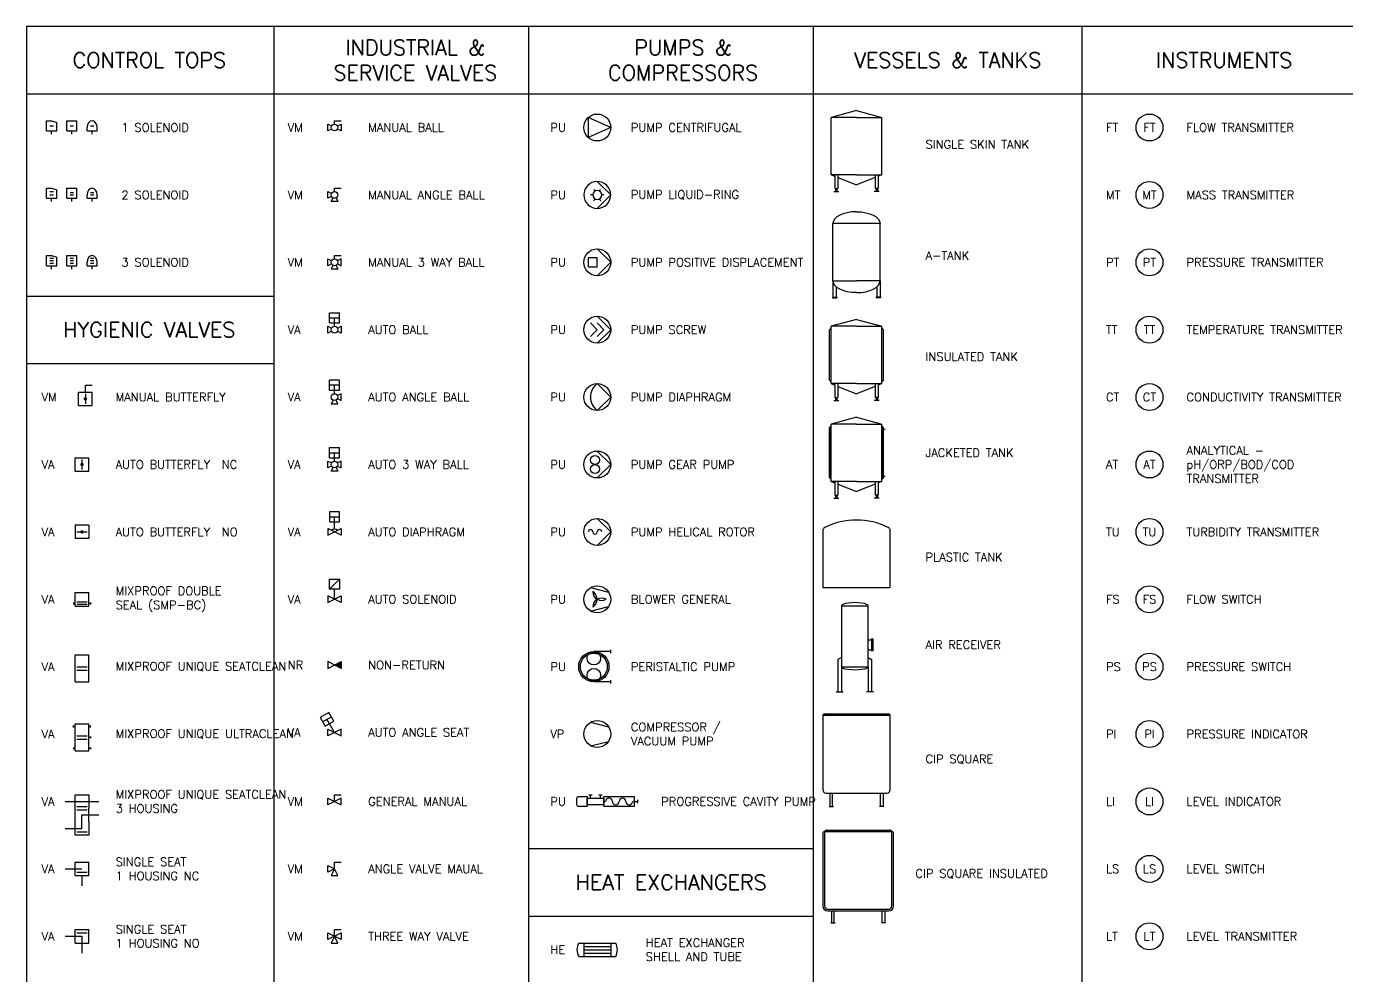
# Model space of a CAD drawing. Header units: millimetres. Extents: x -2 to 784, y -5 to 536.
# Drawn here: x -2.5 to 389.5, y 253.8 to 535.5 of the extents above; entities that cross this region are included whole.
import ezdxf
from ezdxf.enums import TextEntityAlignment as Align

# ---------------------------------------------------------------- set-up
doc = ezdxf.new("R2010")
doc.units = ezdxf.units.MM
doc.header["$MEASUREMENT"] = 0
for name, color, linetype in [('AMI_HygienicValves', 7, 'Continuous'), ('AMI_Instruments', 7, 'Continuous'), ('AMI_Pumps', 7, 'Continuous'), ('AMI_ServiceValves', 7, 'Continuous'), ('AMI_Vessels', 7, 'Continuous'), ('TEXT', 7, 'Continuous'), ('TEXT5', 1, 'Continuous')]:
    doc.layers.add(name, color=color, linetype=linetype)
doc.layers.add('MV', color=7, linetype='Continuous', plot=False)
doc.styles.add('AMI Standard', font='romans.shx')

# ---------------------------------------------------------------- blocks, each defined once
blk = doc.blocks.new('*U156')
for p, q in [((-2, 2), (2, 2)), ((-2, -2), (-2, 2)), ((0, 1.5), (0, -1.5)), ((2, -2), (2, 2)), ((-2, -2), (2, -2)), ((-2, -2), (2, -2))]:
    blk.add_line(p, q)
at = {"const_width": 0.5}
blk.add_lwpolyline([(-0.25, 0, 1), (0.25, 0, 1)], format="xyb", close=True, dxfattribs=at)
blk = doc.blocks.new('*U216')
at = {"linetype": 'ByBlock'}
for p, q in [((-2, -1), (-2, 1)), ((-2, 1), (-0.89, 0.45)), ((0, 1), (0, 2)), ((0, 2), (2, 2)), ((0.89, 0.45), (2, 1)), ((2, 1), (2, -1)), ((-0.89, -0.45), (-2, -1)), ((2, -1), (0.89, -0.45))]:
    blk.add_line(p, q, dxfattribs=at)
blk.add_circle((0, 0), 1, dxfattribs=at)
blk = doc.blocks.new('*U219')
for p, q in [((-1.5, 2), (-1.5, 5)), ((1.5, 2), (1.5, 5))]:
    blk.add_line(p, q)
at = {"linetype": 'ByBlock'}
for p, q in [((-1.5, 5), (1.5, 5)), ((-1.5, 3.5), (1.5, 3.5)), ((-1.5, 2), (1.5, 2)), ((0, 1), (0, 3.5))]:
    blk.add_line(p, q, dxfattribs=at)
at = {"color": 0, "linetype": 'ByBlock', "lineweight": -2}
for p, q in [((-2, -1), (-2, 1)), ((-2, 1), (-0.89, 0.45)), ((0.89, 0.45), (2, 1)), ((2, 1), (2, -1)), ((-0.89, -0.45), (-2, -1)), ((2, -1), (0.89, -0.45))]:
    blk.add_line(p, q, dxfattribs=at)
blk.add_circle((0, 0), 1, dxfattribs=at)
blk = doc.blocks.new('*U222')
for p, q in [((-1.5, 4.5), (1.5, 4.5)), ((0, 0.76), (0, 4.5)), ((-2, 1), (-2, -1)), ((-2, -1), (2, 1)), ((2, -1), (-2, 1)), ((2, 1), (2, -1))]:
    blk.add_line(p, q)
blk.add_lwpolyline([(-1.5, 3), (1.5, 3), (1.5, 6), (-1.5, 6)], close=True)
blk.add_arc((0, -0.68), 1.44, 51.4551, 128.5449)
blk = doc.blocks.new('*U223')
for p, q in [((-1.5, 3), (1.5, 6)), ((-2, 1), (-2, -1)), ((-2, -1), (2, 1)), ((2, -1), (-2, 1)), ((0, 0), (0, 3)), ((2, 1), (2, -1))]:
    blk.add_line(p, q)
blk.add_lwpolyline([(-1.5, 6), (1.5, 6), (1.5, 3), (-1.5, 3)], close=True)
blk = doc.blocks.new('*U212')
for p, q in [((-1.5, 1), (-1.5, 2)), ((-1.5, 1), (1.5, 1)), ((-0.5, 2.5), (0.5, 2.5)), ((0, 0), (0, 1)), ((1.5, 1), (1.5, 2))]:
    blk.add_line(p, q)
blk.add_ellipse((0, 2), major_axis=(0, 2), ratio=0.75, start_param=-1.570796, end_param=1.570796)
blk = doc.blocks.new('*U214')
for p, q in [((-1.5, 1), (-1.5, 2)), ((-1.5, 1), (1.5, 1)), ((-0.5, 2.75), (0.5, 2.75)), ((-0.5, 2), (0.5, 2)), ((0, 0), (0, 1)), ((1.5, 1), (1.5, 2))]:
    blk.add_line(p, q)
blk.add_ellipse((0, 2), major_axis=(0, 2), ratio=0.75, start_param=-1.570796, end_param=1.570796)
blk = doc.blocks.new('*U215')
for p, q in [((-1.5, 1), (-1.5, 2)), ((-1.5, 1), (1.5, 1)), ((-0.5, 3.25), (0.5, 3.25)), ((-0.5, 2.5), (0.5, 2.5)), ((-0.5, 1.75), (0.5, 1.75)), ((0, 0), (0, 1)), ((1.5, 1), (1.5, 2))]:
    blk.add_line(p, q)
blk.add_ellipse((0, 2), major_axis=(0, 2), ratio=0.75, start_param=-1.570796, end_param=1.570796)
blk = doc.blocks.new('*U210')
for p, q in [((-2, 2), (2, 2)), ((-2, -2), (-2, 2)), ((2, -2), (2, 2)), ((-2, -6), (-2, -2)), ((-1.5, -1.5), (1.5, -1.5)), ((-1.5, -1.5), (1.5, -1.5)), ((-1.5, -2.5), (1.5, -2.5)), ((-1.5, -2.5), (1.5, -2.5)), ((2, -6), (2, -2)), ((-2, -6), (2, -6))]:
    blk.add_line(p, q)
blk = doc.blocks.new('*U211')
for p, q in [((-2, 2), (2, 2)), ((-2, -2), (-2, 2)), ((2, -2), (2, 2)), ((-2.5, -1), (-2.5, -1.5)), ((-2.5, -1.25), (-2, -1.25)), ((-2, -2), (2, -2)), ((-2, -2), (2, -2)), ((-1.5, -0.75), (1.5, -0.75)), ((1.5, -1.5), (-1.5, -1.5)), ((2.5, -1.25), (2, -1.25)), ((2.5, -1), (2.5, -1.5))]:
    blk.add_line(p, q)
blk = doc.blocks.new('*U225')
for p, q in [((-3.55, 3.15), (-0.95, 4.65)), ((0, 0), (-2.25, 3.9)), ((-2, 1), (2, -1)), ((2, 1), (-2, -1)), ((-2, -1), (-2, 1)), ((2, -1), (2, 1))]:
    blk.add_line(p, q)
blk.add_lwpolyline([(-2.8, 1.85), (-0.2, 3.35), (-1.7, 5.95), (-4.3, 4.45)], close=True)
blk = doc.blocks.new('*U217')
at = {"linetype": 'ByBlock'}
for p, q in [((-2, 1), (-0.89, 0.45)), ((-2, -1), (-2, 1)), ((0, 1), (0, 2)), ((0, 2), (2, 2)), ((-0.89, -0.45), (-2, -1)), ((-1, -2), (-0.45, -0.89)), ((1, -2), (-1, -2)), ((0.45, -0.89), (1, -2))]:
    blk.add_line(p, q, dxfattribs=at)
blk.add_circle((0, 0), 1, dxfattribs=at)
blk = doc.blocks.new('*U220')
for p, q in [((-1.5, 2), (-1.5, 5)), ((1.5, 5), (-1.5, 5)), ((1.5, 2), (1.5, 5)), ((1.5, 3.5), (-1.5, 3.5)), ((1.5, 2), (-1.5, 2)), ((0, 1), (0, 3.5)), ((2, 1), (0.89, 0.45)), ((2, -1), (2, 1)), ((-0.45, -0.89), (-1, -2)), ((-1, -2), (1, -2)), ((1, -2), (0.45, -0.89)), ((0.89, -0.45), (2, -1))]:
    blk.add_line(p, q)
blk.add_circle((0, 0), 1)
blk = doc.blocks.new('*U218')
at = {"linetype": 'ByBlock'}
for p, q in [((-2, -1), (-2, 1)), ((-2, 1), (-0.89, 0.45)), ((0, 1), (0, 2)), ((0, 2), (2, 2)), ((2, 1), (0.89, 0.45)), ((2, -1), (2, 1)), ((-0.89, -0.45), (-2, -1)), ((-1, -2), (-0.45, -0.89)), ((1, -2), (-1, -2)), ((0.45, -0.89), (1, -2)), ((0.89, -0.45), (2, -1))]:
    blk.add_line(p, q, dxfattribs=at)
blk.add_circle((0, 0), 1, dxfattribs=at)
blk = doc.blocks.new('*U221')
for p, q in [((78.5, 412), (78.5, 415)), ((78.5, 415), (81.5, 415)), ((78.5, 413.5), (81.5, 413.5)), ((78.5, 412), (81.5, 412)), ((80, 411), (80, 413.5)), ((81.5, 412), (81.5, 415)), ((78, 409), (78, 411)), ((78, 411), (79.11, 410.45)), ((79.11, 409.55), (78, 409)), ((79, 408), (79.55, 409.11)), ((81, 408), (79, 408)), ((80.45, 409.11), (81, 408)), ((82, 411), (80.89, 410.45)), ((80.89, 409.55), (82, 409)), ((82, 409), (82, 411))]:
    blk.add_line(p, q)
blk.add_circle((80, 410), 1)
blk = doc.blocks.new('*U226')
for p, q in [((2, 1), (-2, -1)), ((-2, 1), (2, -1)), ((-2, -1), (-2, 1)), ((0, 0), (0, 2)), ((0, 2), (2, 2)), ((2, -1), (2, 1))]:
    blk.add_line(p, q)
blk = doc.blocks.new('*U227')
for p, q in [((-2, 1), (0, 0)), ((-2, -1), (-2, 1)), ((0, 0), (-2, -1)), ((0, 0), (-1, -2)), ((0, 0), (0, 2)), ((0, 2), (2, 2)), ((1, -2), (0, 0)), ((-1, -2), (1, -2))]:
    blk.add_line(p, q)
blk = doc.blocks.new('*U228')
for p, q in [((-2, -1), (-2, 1)), ((-2, 1), (0, 0)), ((0, 0), (-2, -1)), ((0, 0), (-1, -2)), ((0, 0), (0, 2)), ((0, 2), (2, 2)), ((0, 0), (2, 1)), ((1, -2), (0, 0)), ((2, -1), (0, 0)), ((2, 1), (2, -1)), ((-1, -2), (1, -2))]:
    blk.add_line(p, q)
blk = doc.blocks.new('*U224')
h = blk.add_hatch(color=256)
h.dxf.hatch_style = 1
h.paths.add_polyline_path([(2, -1), (2, 1), (0, 0)])
for p, q in [((-2, 1), (-2, -1)), ((-2, -1), (2, 1)), ((2, -1), (-2, 1)), ((2, 1), (2, -1))]:
    blk.add_line(p, q)
blk = doc.blocks.new('*U208')
for p, q in [((-2, -2), (-2, 2)), ((-2, 2), (2, 2)), ((2, 2), (2, -2)), ((-2, -6), (-2, -2)), ((-1.5, -1.5), (1.5, -1.5)), ((-1.5, -2.5), (1.5, -2.5)), ((2, -6), (2, -2)), ((-2, -10), (-2, -6)), ((2, -6), (2, -10)), ((2, -10), (-2, -10)), ((-1.5, -9), (1.5, -9))]:
    blk.add_line(p, q)
blk = doc.blocks.new('*U194')
for p, q in [((-2, 2), (2, 2)), ((-2, -2), (-2, 2)), ((2, -2), (2, 2)), ((-2, -2), (2, -2)), ((-1.5, -1), (1.5, -1))]:
    blk.add_line(p, q)
blk = doc.blocks.new('*U207')
for p, q in [((-2, 2), (2, 2)), ((-2, -2), (-2, 2)), ((-1.5, 1), (1.5, 1)), ((2, -2), (2, 2)), ((-2, -2), (2, -2))]:
    blk.add_line(p, q)
blk = doc.blocks.new('AMI_ControlTop_1Sol')
for p, q in [((-1.5, 1), (-1.5, 4)), ((-1.5, 4), (1.5, 4)), ((1.5, 1), (1.5, 4)), ((-1.5, 1), (1.5, 1)), ((-0.5, 2.5), (0.5, 2.5)), ((0, 0), (0, 1))]:
    blk.add_line(p, q)
blk = doc.blocks.new('*U213')
for p, q in [((-1.5, 1), (-1.5, 4)), ((-1.5, 4), (1.5, 4)), ((1.5, 1), (1.5, 4)), ((-1.5, 1), (1.5, 1)), ((-0.5, 2.75), (0.5, 2.75)), ((-0.5, 2), (0.5, 2)), ((0, 0), (0, 1))]:
    blk.add_line(p, q)
blk = doc.blocks.new('AMI_ControlTop_3Sol')
for p, q in [((-1.5, 1), (-1.5, 4)), ((-1.5, 4), (1.5, 4)), ((1.5, 1), (1.5, 4)), ((-1.5, 1), (1.5, 1)), ((-0.5, 3.25), (0.5, 3.25)), ((-0.5, 2.5), (0.5, 2.5)), ((-0.5, 1.75), (0.5, 1.75)), ((0, 0), (0, 1))]:
    blk.add_line(p, q)
blk = doc.blocks.new('*U232')
at = {"color": 0, "linetype": 'ByBlock', "lineweight": -2}
for q in [(-4, 4.47), (-4, -4.47)]:
    blk.add_line((6, 0), q, dxfattribs=at)
blk.add_line((-4, 4.47), (-4, -4.47))
blk.add_circle((0, 0), 6, dxfattribs=at)
blk = doc.blocks.new('*U233')
at = {"color": 0, "linetype": 'ByBlock', "lineweight": -2, "extrusion": (0, 0, -1)}
for p, q in [((-3, 0), (0, 3)), ((-0.5, 0.87), (-0.75, 1.3)), ((0.75, 1.3), (0.5, 0.87)), ((1, 0), (1.5, 0)), ((-3, 0), (0, -3)), ((-1.5, 0), (-1, 0)), ((-0.5, -0.87), (-0.75, -1.3)), ((0.75, -1.3), (0.5, -0.87))]:
    blk.add_line(p, q, dxfattribs=at)
for radius in [3, 1]:
    blk.add_circle((0, 0), radius, dxfattribs=at)
blk = doc.blocks.new('*U162')
at = {"color": 0, "linetype": 'ByBlock', "lineweight": -2}
for p, q in [((0, 3), (-3, 0)), ((0, 3), (3, 0)), ((1, 0), (-1, 0)), ((1, -2), (1, 0)), ((-1, 0), (-1, -2)), ((-1, -2), (1, -2))]:
    blk.add_line(p, q, dxfattribs=at)
blk.add_circle((0, 0), 3, dxfattribs=at)
blk = doc.blocks.new('*U163')
at = {"color": 0, "linetype": 'ByBlock', "lineweight": -2}
for p, q in [((0, 3), (-3, 0)), ((0, 3), (3, 0)), ((0, 1.5), (-1.5, 0)), ((0, 0), (-1.5, -1.5)), ((0, 1.5), (1.5, 0)), ((0, 0), (1.5, -1.5))]:
    blk.add_line(p, q, dxfattribs=at)
blk.add_circle((0, 0), 3, dxfattribs=at)
blk = doc.blocks.new('*U164')
at = {"color": 0, "linetype": 'ByBlock', "lineweight": -2}
for q in [(-3, 0), (3, 0)]:
    blk.add_line((0, 3), q, dxfattribs=at)
blk.add_circle((0, 0), 3, dxfattribs=at)
blk.add_arc((0, 2.25), 3.75, 216.8699, 323.1301, dxfattribs=at)
blk = doc.blocks.new('*U165')
at = {"color": 0, "linetype": 'ByBlock', "lineweight": -2}
for q in [(-3, 0), (3, 0)]:
    blk.add_line((0, 3), q, dxfattribs=at)
for centre, radius in [((0, 0), 3), ((-1, -0.5), 1), ((1, -0.5), 1)]:
    blk.add_circle(centre, radius, dxfattribs=at)
blk = doc.blocks.new('*U166')
at = {"color": 0, "linetype": 'ByBlock', "lineweight": -2}
for q in [(-3, 0), (3, 0)]:
    blk.add_line((0, 3), q, dxfattribs=at)
blk.add_circle((0, 0), 3, dxfattribs=at)
for centre, start, end in [((0, 0.5), 90, 270), ((0, -0.5), 270, 90), ((0, -1.5), 90, 270)]:
    blk.add_arc(centre, 0.5, start, end, dxfattribs=at)
blk = doc.blocks.new('*U167')
at = {"color": 0, "linetype": 'ByBlock', "lineweight": -2}
for p, q in [((-2.62, -1.47), (-1.62, 2.53)), ((2.62, -1.47), (1.62, 2.53))]:
    blk.add_line(p, q, dxfattribs=at)
blk.add_circle((0, 0), 3, dxfattribs=at)
for centre, start, end in [((-1.73, 1), 270, 30), ((0, -2), 30, 150), ((1.73, 1), 150, 270)]:
    blk.add_arc(centre, 2, start, end, dxfattribs=at)
blk = doc.blocks.new('*U159')
at = {"color": 0, "linetype": 'ByBlock', "lineweight": -2}
for p, q in [((-0.5, 4), (10.5, 4)), ((1, 4), (1, 0)), ((9, 4), (9, 0)), ((-0.5, 0), (10.5, 0)), ((1, 3), (9, 3)), ((1, 2), (9, 2)), ((1, 1), (9, 1))]:
    blk.add_line(p, q, dxfattribs=at)
for centre, start, end in [((3.25, 2), 151.9275, 208.0725), ((6.75, 2), 331.9275, 28.0725)]:
    blk.add_arc(centre, 4.25, start, end, dxfattribs=at)
blk = doc.blocks.new('*U168')
at = {"color": 0, "linetype": 'ByBlock', "lineweight": -2}
for p, q in [((-2.62, -1.47), (-1.62, 2.53)), ((2.62, -1.47), (1.62, 2.53))]:
    blk.add_line(p, q, dxfattribs=at)
blk.add_circle((0, 0), 3, dxfattribs=at)
blk = doc.blocks.new('*U209')
for p, q in [((-2.5, 1), (-2.5, 1.5)), ((-2.5, 1.25), (-2, 1.25)), ((-2, 2), (2, 2)), ((-2, -2), (-2, 2)), ((2, -2), (2, 2)), ((2.5, 1.25), (2, 1.25)), ((2.5, 1), (2.5, 1.5)), ((-2, -6), (-2, -2)), ((-1.5, -1.5), (1.5, -1.5)), ((-1.5, -1.5), (1.5, -1.5)), ((-1.5, -2.5), (1.5, -2.5)), ((-1.5, -2.5), (1.5, -2.5)), ((2.5, -2), (2, -2)), ((2, -6), (2, -2)), ((2.5, -1.75), (2.5, -2.25)), ((-2.5, -5), (-2.5, -5.5)), ((-2.5, -5.25), (-2, -5.25)), ((-2, -6), (2, -6)), ((2.5, -5.25), (2, -5.25)), ((2.5, -5), (2.5, -5.5))]:
    blk.add_line(p, q)
blk = doc.blocks.new('*U175')
at = {"color": 0}
for p, q in [((-1, 0), (1, 0)), ((0, -2), (0, 0)), ((5, 0), (7, 0)), ((6, -2), (6, 0)), ((26, -4), (28, -4)), ((28, -3), (28, -5))]:
    blk.add_line(p, q, dxfattribs=at)
blk.add_lwpolyline([(-7, -1), (-2, -1), (-2, -7), (-7, -7, -0.414214), (-8, -6), (-8, -2, -0.414214)], format="xyb", close=True, dxfattribs=at)
for points in [[(-2, -2), (8, -2), (8, -6), (-2, -6)], [(8, -1), (26, -1), (26, -7), (8, -7)]]:
    blk.add_lwpolyline(points, close=True, dxfattribs=at)
for centre, radius, start, end in [((8.55, -3.5), 0.5, 270, 348.46304), ((11, -4), 2, 0, 168.46304), ((15, -4), 2, 180, 0), ((19, -4), 2, 0, 180), ((23, -4), 2, 180, 348.46304), ((25.45, -4.5), 0.5, 90, 168.46304)]:
    blk.add_arc(centre, radius, start, end, dxfattribs=at)
blk = doc.blocks.new('*U153')
for p, q in [((-1.5, 1), (-1.5, 4)), ((-1.5, 4), (0, 4)), ((0, 4), (1.5, 3.5)), ((-1.5, 1), (1.5, 1)), ((-0.5, 2.5), (0.5, 2.5)), ((0, 0), (0, 1)), ((1.5, 1), (1.5, 3.5))]:
    blk.add_line(p, q)
blk = doc.blocks.new('*U154')
for p, q in [((-1.5, 1), (-1.5, 4)), ((-1.5, 4), (0, 4)), ((0, 4), (1.5, 3.5)), ((-1.5, 1), (1.5, 1)), ((-0.5, 3.25), (0.5, 3.25)), ((-0.5, 2.5), (0.5, 2.5)), ((-0.5, 1.75), (0.5, 1.75)), ((0, 0), (0, 1)), ((1.5, 1), (1.5, 3.5))]:
    blk.add_line(p, q)
blk = doc.blocks.new('*U169')
for p, q in [((-1.5, 1), (-1.5, 4)), ((-1.5, 4), (0, 4)), ((0, 4), (1.5, 3.5)), ((-1.5, 1), (1.5, 1)), ((-0.5, 3), (0.5, 3)), ((-0.5, 2), (0.5, 2)), ((0, 0), (0, 1)), ((1.5, 1), (1.5, 3.5))]:
    blk.add_line(p, q)
blk = doc.blocks.new('*U157')
for p, q in [((-2, 2), (-2, -2)), ((2, 2), (-2, 2)), ((-1.5, 0), (1.5, 0)), ((2, 2), (2, -2)), ((2, 2), (2, -2)), ((2, -2), (-2, -2))]:
    blk.add_line(p, q)
at = {"const_width": 0.5}
blk.add_lwpolyline([(0, 0.25, -1), (0, -0.25, -1)], format="xyb", close=True, dxfattribs=at)
blk = doc.blocks.new('AMI_InstrumentType')
blk.add_circle((0, 0), 4)
at = {"style": 'AMI Standard'}
blk.add_attdef('TYPE', text='', height=2.5, dxfattribs=at).set_placement((0, 0), align=Align.MIDDLE_CENTER)
blk = doc.blocks.new('AMI_SingleSkinTank')
for p, q in [((0, 22), (-7.5, 20)), ((-7.5, 3), (-7.5, 20)), ((0, 20), (-7.5, 20)), ((0, 22), (7.5, 20)), ((0, 20), (7.5, 20)), ((7.5, 3), (7.5, 20)), ((0, 3), (-7.5, 3)), ((-7.5, 3), (-6.47, 2.56)), ((-6.47, 3), (-6.47, -1.12)), ((-5.53, 3), (-5.53, -1.12)), ((-5.53, 2.16), (0, 0)), ((0, 3), (7.5, 3)), ((5.53, 2.16), (0, 0)), ((5.53, 3), (5.53, -1.12)), ((7.5, 3), (6.47, 2.56)), ((6.47, 3), (6.47, -1.12)), ((-6.75, -2), (-5.25, -2)), ((-6.47, -1.12), (-5.53, -1.12)), ((-6.19, -1.12), (-6.19, -2)), ((-5.81, -1.12), (-5.81, -2)), ((6.75, -2), (5.25, -2)), ((6.47, -1.12), (5.53, -1.12)), ((5.81, -1.12), (5.81, -2)), ((6.19, -1.12), (6.19, -2))]:
    blk.add_line(p, q)
blk = doc.blocks.new('AMI_A-Tank')
for p, q in [((-7, 3.52), (-7, 20.5)), ((7, 20.5), (-7, 20.5)), ((7, 3.52), (7, 20.5)), ((-7, 3.52), (-7, -1.36)), ((-7, 3.5), (0, 3.5)), ((-6, 1.7), (-6, -1.36)), ((7, 3.5), (0, 3.5)), ((6, 1.7), (6, -1.36)), ((7, 3.52), (7, -1.36)), ((-7.15, -1.36), (-5.85, -1.36)), ((-7.15, -1.36), (-7.15, -1.5)), ((-7.15, -1.5), (-5.85, -1.5)), ((-5.85, -1.36), (-5.85, -1.5)), ((7.15, -1.36), (5.85, -1.36)), ((5.85, -1.36), (5.85, -1.5)), ((7.15, -1.5), (5.85, -1.5)), ((7.15, -1.36), (7.15, -1.5))]:
    blk.add_line(p, q)
for centre, start_param, end_param in [((0.01, 20.49), -1.568891, 0.00119), ((-0.01, 3.51), 1.572702, 3.143498)]:
    blk.add_ellipse(centre, major_axis=(-7.01, 0), ratio=0.501066, start_param=start_param, end_param=end_param)
at = {"extrusion": (0, 0, -1)}
for centre, start_param, end_param in [((-0.01, 20.49), -1.568891, 0.00119), ((0.01, 3.51), 1.572702, 3.143498)]:
    blk.add_ellipse(centre, major_axis=(7.01, 0), ratio=0.501066, start_param=start_param, end_param=end_param, dxfattribs=at)
blk = doc.blocks.new('AMI_InsulatedTank')
for p, q in [((0, 22), (-7.5, 20)), ((-7.5, 3), (-7.5, 20)), ((0, 20), (-7.5, 20)), ((0, 22), (7.5, 20)), ((0, 20), (7.5, 20)), ((7.5, 3), (7.5, 20)), ((-7.5, 19.5), (-8, 19)), ((-8, 4), (-8, 19)), ((7.5, 19.5), (8, 19)), ((8, 4), (8, 19)), ((-7.5, 3.5), (-8, 4)), ((7.5, 3.5), (8, 4)), ((0, 3), (-7.5, 3)), ((-7.5, 3), (-6.46875, 2.55804)), ((-6.46875, 3), (-6.46875, -1.125)), ((-5.53125, 3), (-5.53125, -1.125)), ((-5.53125, 2.15625), (0, 0)), ((0, 3), (7.5, 3)), ((5.53125, 2.15625), (0, 0)), ((5.53125, 3), (5.53125, -1.125)), ((7.5, 3), (6.46875, 2.55804)), ((6.46875, 3), (6.46875, -1.125)), ((-6.75, -2), (-5.25, -2)), ((-6.46875, -1.125), (-5.53125, -1.125)), ((-6.1875, -1.125), (-6.1875, -2)), ((-5.8125, -1.125), (-5.8125, -2)), ((6.75, -2), (5.25, -2)), ((6.46875, -1.125), (5.53125, -1.125)), ((5.8125, -1.125), (5.8125, -2)), ((6.1875, -1.125), (6.1875, -2))]:
    blk.add_line(p, q)
blk = doc.blocks.new('*U251')
for p, q in [((0, 22), (-7.5, 20)), ((-7.5, 3), (-7.5, 20)), ((0, 20), (-7.5, 20)), ((0, 22), (7.5, 20)), ((0, 20), (7.5, 20)), ((7.5, 3), (7.5, 20)), ((-7.5, 19.5), (-8, 19)), ((-8, 4), (-8, 19)), ((-7.5, 19), (-7.75, 19)), ((-7.75, 19), (-7.75, 4)), ((7.5, 19.5), (8, 19)), ((7.5, 19), (7.75, 19)), ((7.75, 19), (7.75, 4)), ((7.75, 18.5), (8.5, 18.5)), ((8, 4), (8, 19)), ((-7.5, 3.5), (-8, 4)), ((-7.75, 4), (-7.5, 4)), ((7.5, 3.5), (8, 4)), ((7.75, 4), (7.5, 4)), ((7.75, 4.5), (8.5, 4.5)), ((0, 3), (-7.5, 3)), ((-7.5, 3), (-6.46875, 2.55804)), ((-6.46875, 3), (-6.46875, -1.125)), ((-5.53125, 3), (-5.53125, -1.125)), ((-5.53125, 2.15625), (0, 0)), ((0, 3), (7.5, 3)), ((5.53125, 2.15625), (0, 0)), ((5.53125, 3), (5.53125, -1.125)), ((7.5, 3), (6.46875, 2.55804)), ((6.46875, 3), (6.46875, -1.125)), ((-6.75, -2), (-5.25, -2)), ((-6.46875, -1.125), (-5.53125, -1.125)), ((-6.1875, -1.125), (-6.1875, -2)), ((-5.8125, -1.125), (-5.8125, -2)), ((6.75, -2), (5.25, -2)), ((6.46875, -1.125), (5.53125, -1.125)), ((5.8125, -1.125), (5.8125, -2)), ((6.1875, -1.125), (6.1875, -2))]:
    blk.add_line(p, q)
blk = doc.blocks.new('AMI_PlasticTank')
blk.add_lwpolyline([(-9.44, 17.79, 0.284915), (-10, 16.89), (-10, 0), (10, 0), (10, 16.89, 0.284915), (9.44, 17.79, 0.234436)], format="xyb", close=True)
blk = doc.blocks.new('*U257')
for p, q in [((4, 19), (-4, 19)), ((-4, 19), (-4, 1)), ((4, 1), (4, 19)), ((4, 9), (5, 9)), ((5, 9.375), (5, 5.625)), ((5.3125, 9.375), (5.3125, 5.625)), ((4, 6), (5, 6)), ((-4, 3.6875), (-5, 3.125)), ((-5, 3.125), (-5, -6.5)), ((-4, 1), (4, 1)), ((-4, 1), (-4, -6.5)), ((4, 3.6875), (5, 3.125)), ((4, 1), (4, -6.5)), ((5, 3.125), (5, -6.5)), ((-5.5, -6.5), (-3.5, -6.5)), ((5.5, -6.5), (3.5, -6.5))]:
    blk.add_line(p, q)
blk.add_ellipse((0, 19), major_axis=(-4, 0), ratio=0.25, start_param=3.14159265, end_param=6.28318531)
at = {"extrusion": (0, 0, -1)}
blk.add_ellipse((0, 1), major_axis=(-4, 0), ratio=0.25, start_param=3.14159265, end_param=6.28318531, dxfattribs=at)
blk = doc.blocks.new('AMI_SquareCIP')
for p, q in [((10, 23), (-10, 23)), ((-10, 23), (-10, 1)), ((-9.5, 23.5), (9.5, 23.5)), ((10, 1), (10, 23)), ((-9, 0), (9, 0)), ((-7.875, 0), (-7.875, -4)), ((-7.125, -4), (-7.125, 0)), ((7.125, -4), (7.125, 0)), ((7.875, 0), (7.875, -4)), ((-8.125, -4), (-6.875, -4)), ((8.125, -4), (6.875, -4))]:
    blk.add_line(p, q)
for centre, radius, start, end in [((-9.5, 23), 0.5, 90, 180), ((9.5, 23), 0.5, 0, 90), ((-9, 1), 1, 180, 270), ((9, 1), 1, 270, 0)]:
    blk.add_arc(centre, radius, start, end)
blk = doc.blocks.new('AMI_SquareInsulatedCIP')
for p, q in [((-9.5, 24), (9.5, 24)), ((-10.5, 23.25), (-10.5, 1.5)), ((10.25, 23.5), (-10.25, 23.5)), ((-10, 23.5), (-10, 1.5)), ((10, 1.5), (10, 23.5)), ((10.5, 1.5), (10.5, 23.25)), ((-9, 0.5), (9, 0.5)), ((-9, 0), (9, 0)), ((-7.875, 0), (-7.875, -3.5)), ((-7.125, -3.5), (-7.125, 0)), ((7.125, -3.5), (7.125, 0)), ((7.875, 0), (7.875, -3.5)), ((-8.125, -3.5), (-6.875, -3.5)), ((8.125, -3.5), (6.875, -3.5))]:
    blk.add_line(p, q)
for centre, radius, start, end in [((-9.5, 23.5), 0.5, 90, 180), ((9.5, 23.5), 0.5, 0, 90), ((-10.25, 23.25), 0.25, 90, 180), ((10.25, 23.25), 0.25, 0, 90), ((-9, 1.5), 1.5, 180, 270), ((-9, 1.5), 1, 180, 270), ((9, 1.5), 1, 270, 0), ((9, 1.5), 1.5, 270, 0)]:
    blk.add_arc(centre, radius, start, end)
blk = doc.blocks.new('*U261')
h = blk.add_hatch(color=7)
h.dxf.hatch_style = 1
h.paths.add_polyline_path([(0, 4.5, 0.414214), (-4.5, 0, 0.414214), (0, -4.5, -0.244238), (-1.64, -3.65, -0.295517), (-4, 0, -0.295517), (-1.64, 3.65, -0.244238)])
h = blk.add_hatch(color=7)
h.dxf.hatch_style = 1
h.paths.add_polyline_path([(1.64, 3.65, 0.519462), (-1.64, 3.65, -0.213896)])
h = blk.add_hatch(color=7)
h.dxf.hatch_style = 1
h.paths.add_polyline_path([(0, 4.5, -0.244238), (1.64, 3.65, -0.295517), (4, 0, -0.295517), (1.64, -3.65, -0.244238), (0, -4.5, 0.414214), (4.5, 0, 0.414214)])
h = blk.add_hatch(color=7)
h.dxf.hatch_style = 1
h.paths.add_polyline_path([(-1.64, -3.65, 0.519462), (1.64, -3.65, -0.213896)])
for p, q in [((5, 4.5), (0, 4.5)), ((5, 4), (5, 5)), ((5, -4.5), (0, -4.5)), ((5, -5), (5, -4))]:
    blk.add_line(p, q)
for centre, radius in [((0, 0), 4.5), ((0, 0), 4), ((0, 2.5), 2), ((0, -2.5), 2)]:
    blk.add_circle(centre, radius)
blk = doc.blocks.new('AMI_Valve_ButterflyMan')
for p, q in [((0, 2), (0, 4)), ((0, 4), (2, 4)), ((-2, 2), (2, 2)), ((-2, -2), (-2, 2)), ((0, 1.5), (0, -1.5)), ((2, -2), (2, 2)), ((-2, -2), (2, -2))]:
    blk.add_line(p, q)
at = {"const_width": 0.5}
blk.add_lwpolyline([(-0.25, 0, 1), (0.25, 0, 1)], format="xyb", close=True, dxfattribs=at)

msp = doc.modelspace()

# ---------------------------------------------------------------- linework, layer by layer
for p, q in [((71.08, 535.5, 350.98), (-2.5, 535.5)), ((71.08, -4.5, 350.98), (71.08, 535.5, 350.98)), ((146.67, -4.5, 350.98), (146.67, 535.5, 350.98)), ((231.25, -4.5, 350.98), (231.25, 535.5, 350.98)), ((311, -4.5, 350.98), (311, 535.5, 350.98)), ((-2.5, 515.5), (784.5, 515.5)), ((-2.5, 455.5, -42.81), (71.08, 455.5, 350.98)), ((-2.5, 435.5, -42.81), (71.08, 435.5, 350.98)), ((146.67, 291.5, 350.98), (231.25, 291.5, 754.43)), ((146.67, 271.5, 350.98), (231.25, 271.5, 754.43))]:
    msp.add_line(p, q)
at = {"layer": 'AMI_HygienicValves'}
for p, q in [((9, 305.5), (19, 305.5)), ((14, 301.5), (19, 301.5)), ((14, 297.5), (14, 301.5)), ((9, 297.5), (14, 297.5)), ((9, 285.5), (14, 285.5)), ((14, 283.5), (14, 280.5)), ((9, 265.5), (14, 265.5)), ((14, 265.5), (14, 260.5))]:
    msp.add_line(p, q, dxfattribs=at)
at = {"layer": 'MV'}
msp.add_lwpolyline([(-2.5, 535.5), (-2.5, -4.5), (391, -4.5), (391, 45.5), (784.5, 45.5), (784.5, 535.5), (-2.5, 535.5)], dxfattribs=at)

# ---------------------------------------------------------------- block references
msp.add_blockref('*U159', (162, 259.5, 350.98))
at = {"layer": 'AMI_HygienicValves'}
for name, p in [('AMI_Valve_ButterflyMan', (15, 425)), ('*U156', (14, 405.5)), ('*U157', (14, 385.5)), ('*U211', (14, 365.5)), ('*U210', (14, 347)), ('*U209', (14, 326.5)), ('*U208', (14, 305.5)), ('*U194', (14, 285.5)), ('*U207', (14, 265.5))]:
    msp.add_blockref(name, p, dxfattribs=at)
at = {"layer": 'AMI_Instruments'}
for name, p in [('*U153', (5, 503.5)), ('AMI_ControlTop_1Sol', (11, 503.5)), ('*U212', (17, 503.5)), ('*U169', (5, 483.5)), ('*U213', (11, 483.5)), ('*U214', (17, 483.5)), ('*U154', (5, 463.5)), ('AMI_ControlTop_3Sol', (11, 463.5)), ('*U215', (17, 463.5))]:
    msp.add_blockref(name, p, dxfattribs=at)
for p, values in [((331, 505.5), {'TYPE': 'FT'}), ((331, 485.5), {'TYPE': 'MT'}), ((331, 465.5), {'TYPE': 'PT'}), ((331, 445.5), {'TYPE': 'TT'}), ((331, 425.5), {'TYPE': 'CT'}), ((331, 405.5), {'TYPE': 'AT'}), ((331, 385.5), {'TYPE': 'TU'}), ((331, 365.5), {'TYPE': 'FS'}), ((331, 345.5), {'TYPE': 'PS'}), ((331, 325.5), {'TYPE': 'PI'}), ((331, 305.5), {'TYPE': 'LI'}), ((331, 285.5), {'TYPE': 'LS'}), ((331, 265.5), {'TYPE': 'LT'})]:
    msp.add_blockref('AMI_InstrumentType', p, dxfattribs=at).add_auto_attribs(values)
at = {"layer": 'AMI_Pumps'}
for name, p, xscale, yscale, zscale in [('*U232', (167, 505.5), 0.6666666666666666, 0.6666666666666666, 0.6666666666666666), ('*U175', (165, 307.5), 0.5, 0.5, 0.5)]:
    msp.add_blockref(name, p, dxfattribs=dict(at, xscale=xscale, yscale=yscale, zscale=zscale))
at = {"layer": 'AMI_Pumps', "xscale": 1.333333333333333, "yscale": 1.333333333333333, "zscale": 1.333333333333333}
for name, p, rotation in [('*U233', (167, 485.5), 180), ('*U162', (167, 465.5), 270), ('*U163', (167, 445.5), 270), ('*U164', (167, 425.5), 270), ('*U165', (167, 405.5), 270), ('*U166', (167, 385.5), 270), ('*U167', (167, 365.5), 270), ('*U168', (167, 325.5), 270)]:
    msp.add_blockref(name, p, dxfattribs=dict(at, rotation=rotation))
at = {"layer": 'AMI_Pumps'}
msp.add_blockref('*U261', (166, 345.5), dxfattribs=at)
at = {"layer": 'AMI_ServiceValves'}
for name, p in [('*U216', (89, 505.5)), ('*U217', (89, 485.5)), ('*U218', (89, 465.5)), ('*U219', (89, 445.5)), ('*U220', (89, 425.5)), ('*U221', (9, -4.5)), ('*U222', (89, 385.5)), ('*U223', (89, 365.5)), ('*U224', (89, 346)), ('*U225', (89, 326)), ('*U226', (89, 305.5)), ('*U227', (89, 285.5)), ('*U228', (89, 265.5))]:
    msp.add_blockref(name, p, dxfattribs=at)
at = {"layer": 'AMI_Vessels'}
for name, p in [('AMI_SingleSkinTank', (244, 488.5)), ('AMI_A-Tank', (244, 456.5)), ('AMI_InsulatedTank', (244, 426.5)), ('*U251', (244, 397.5)), ('AMI_PlasticTank', (244, 369)), ('*U257', (243.5, 344.5)), ('AMI_SquareCIP', (244, 308)), ('AMI_SquareInsulatedCIP', (244.5, 273))]:
    msp.add_blockref(name, p, dxfattribs=at)

# ---------------------------------------------------------------- texts
at = {"layer": 'TEXT', "char_height": 2.5, "attachment_point": 4, "style": 'AMI Standard'}
for s, width, insert in [(' 1 SOLENOID', 29, (24, 505.5)), ('VM', 43.5499, (75.08, 505.5, 350.98)), ('MANUAL BALL', 43.5499, (99, 505.5)), ('PU', 43.5499, (153.08, 505.5, 350.98)), ('PUMP CENTRIFUGAL ', 52.2651, (177, 505.5)), ('FT', 43.5499, (318.08, 505.5, 350.98)), ('FLOW TRANSMITTER ', 44, (342, 505.5)), ('SINGLE SKIN TANK', 43.5499, (264.5, 500.5)), (' 2 SOLENOID', 29, (24, 485.5)), ('VM', 43.5499, (75.08, 485.5, 350.98)), ('MANUAL ANGLE BALL ', 50.178, (99, 485.5)), ('PU', 43.5499, (153.08, 485.5, 350.98)), ('PUMP LIQUID-RING ', 52.2651, (177, 485.5)), ('MT', 43.5499, (318.08, 485.5, 350.98)), ('MASS TRANSMITTER ', 44, (342, 485.5)), (' 3 SOLENOID', 27, (24, 465.5)), ('VM', 43.5499, (75.08, 465.5, 350.98)), ('MANUAL 3 WAY BALL', 47.6789, (99, 465.5)), ('PU', 43.5499, (153.08, 465.5, 350.98)), ('PUMP POSITIVE DISPLACEMENT', 52.2651, (177, 465.5)), ('A-TANK ', 43.5499, (264.5, 467.5)), ('PT', 43.5499, (318.08, 465.5, 350.98)), ('PRESSURE TRANSMITTER ', 44, (342, 465.5)), ('VA', 43.5499, (75.08, 445.5, 350.98)), ('AUTO BALL', 43.5499, (99, 445.5)), ('PU', 43.5499, (153.08, 445.5, 350.98)), ('PUMP SCREW', 52.2651, (177, 445.5)), ('TT', 43.5499, (318.08, 445.5, 350.98)), ('TEMPERATURE TRANSMITTER ', 44, (342, 445.5)), ('INSULATED TANK', 43.5499, (264.5, 437.5)), ('VM', 43.5499, (2, 425.5)), ('MANUAL BUTTERFLY', 51.5824, (24, 425.5)), ('VA', 43.5499, (75.08, 425.5, 350.98)), ('AUTO ANGLE BALL ', 45.7648, (99, 425.5)), ('PU', 43.5499, (153.08, 425.5, 350.98)), ('PUMP DIAPHRAGM  ', 52.2651, (177, 425.5)), ('CT', 43.5499, (318.08, 425.5, 350.98)), ('CONDUCTIVITY TRANSMITTER ', 44, (342, 425.5)), ('JACKETED TANK', 43.5499, (264.5, 409)), ('ANALYTICAL - pH/ORP/BOD/COD TRANSMITTER ', 44, (342, 405.5)), ('VA', 43.5499, (2, 405.5)), ('AUTO BUTTERFLY  NC', 43.5499, (24, 405.5)), ('VA', 43.5499, (75.08, 405.5, 350.98)), ('AUTO 3 WAY BALL ', 50.178, (99, 405.5)), ('PU', 43.5499, (153.08, 405.5, 350.98)), ('PUMP GEAR PUMP ', 52.2651, (177, 405.5)), ('AT', 43.5499, (318.08, 405.5, 350.98)), ('VA', 43.5499, (2, 385.5)), ('AUTO BUTTERFLY  NO', 43.5499, (24, 385.5)), ('VA', 43.5499, (75.08, 385.5, 350.98)), ('AUTO DIAPHRAGM', 50.178, (99, 385.5)), ('PU', 43.5499, (153.08, 385.5, 350.98)), ('PUMP HELICAL ROTOR   ', 52.2651, (177, 385.5)), ('TU', 43.5499, (318.08, 385.5, 350.98)), ('TURBIDITY TRANSMITTER ', 44, (342, 385.5)), ('PLASTIC TANK', 43.5499, (264.5, 378)), ('MIXPROOF DOUBLE SEAL (SMP-BC)', 40, (24, 365.5)), ('VA', 43.5499, (2, 365.5)), ('VA', 43.5499, (75.08, 365.5, 350.98)), ('AUTO SOLENOID', 50.178, (99, 365.5)), ('PU', 43.5499, (153.08, 365.5, 350.98)), ('BLOWER GENERAL', 52.2651, (177, 365.5)), ('FS', 43.5499, (318.08, 365.5, 350.98)), ('FLOW SWITCH', 44, (342, 365.5)), ('AIR RECEIVER', 43.5499, (264.5, 352)), ('VA', 43.5499, (2, 345.5)), ('MIXPROOF UNIQUE SEATCLEAN', 50, (24, 345.5)), ('NR', 43.5499, (75.08, 346, 350.98)), ('NON-RETURN', 50.178, (99, 346)), ('PU', 43.5499, (153.08, 345.5, 350.98)), ('PERISTALTIC PUMP', 52.2651, (177, 345.5)), ('PS', 43.5499, (318.08, 345.5, 350.98)), ('PRESSURE SWITCH', 44, (342, 345.5)), ('VA', 43.5499, (2, 325.5)), ('MIXPROOF UNIQUE ULTRACLEAN', 50, (24, 325.5)), ('VA', 43.5499, (75.08, 326, 350.98)), ('AUTO ANGLE SEAT', 50.178, (99, 326)), ('VP', 43.5499, (153.08, 325.5, 350.98)), ('COMPRESSOR / VACUUM PUMP', 43, (177, 325.5)), ('PI', 43.5499, (318.08, 325.5, 350.98)), ('PRESSURE INDICATOR', 44, (342, 325.5)), ('CIP SQUARE', 43.5499, (264.5, 318)), ('VA', 43.5499, (2, 305.5)), ('MIXPROOF UNIQUE SEATCLEAN\\P3 HOUSING', 50, (24, 305.5)), ('VM', 43.5499, (75.08, 305.5, 350.98)), ('GENERAL MANUAL', 50.178, (99, 305.5)), ('PU', 43.5499, (153.08, 305.5, 350.98)), ('PROGRESSIVE CAVITY PUMP', 46.0367, (186, 305.5)), ('LI', 43.5499, (318.08, 305.5, 350.98)), ('LEVEL INDICATOR', 44, (342, 305.5)), ('VA', 43.5499, (2, 285.5)), ('SINGLE SEAT \\P1 HOUSING NC', 50, (24, 285.5)), ('VM', 43.5499, (75.08, 285.5, 350.98)), ('ANGLE VALVE MAUAL', 50.178, (99, 285.5)), ('LS', 43.5499, (318.08, 285.5, 350.98)), ('LEVEL SWITCH', 44, (342, 285.5)), ('CIP SQUARE INSULATED', 68.3163, (261.5, 284)), ('VA', 43.5499, (2, 265.5)), ('SINGLE SEAT\\P1 HOUSING NO', 50, (24, 265.5)), ('VM', 43.5499, (75.08, 265.5, 350.98)), ('THREE WAY VALVE', 50.178, (99, 265.5)), ('LT', 43.5499, (318.08, 265.5, 350.98)), ('LEVEL TRANSMITTER', 44, (342, 265.5)), ('HE', 43.5499, (153.08, 261.5, 350.98)), ('HEAT EXCHANGER SHELL AND TUBE ', 36.658, (181.42, 261.5, 350.98))]:
    msp.add_mtext_dynamic_manual_height_columns(s, width=width, gutter_width=12.5, heights=[0], dxfattribs=dict(at, insert=insert))
at = {"layer": 'TEXT5', "char_height": 4.5, "attachment_point": 5, "style": 'AMI Standard'}
for s, insert in [('INDUSTRIAL & SERVICE VALVES', (113, 525.5)), ('PUMPS & COMPRESSORS', (192.5, 525.5)), ('CONTROL TOPS', (34, 525.5)), ('VESSELS & TANKS', (271.12, 525.5, 350.98)), ('INSTRUMENTS', (353.17, 525.5, 350.98)), ('HYGIENIC VALVES', (34, 445.5)), ('HEAT EXCHANGERS', (188.96, 281.5, 350.98))]:
    msp.add_mtext_dynamic_manual_height_columns(s, width=60, gutter_width=12.5, heights=[0], dxfattribs=dict(at, insert=insert))

doc.saveas('drawing.dxf')
